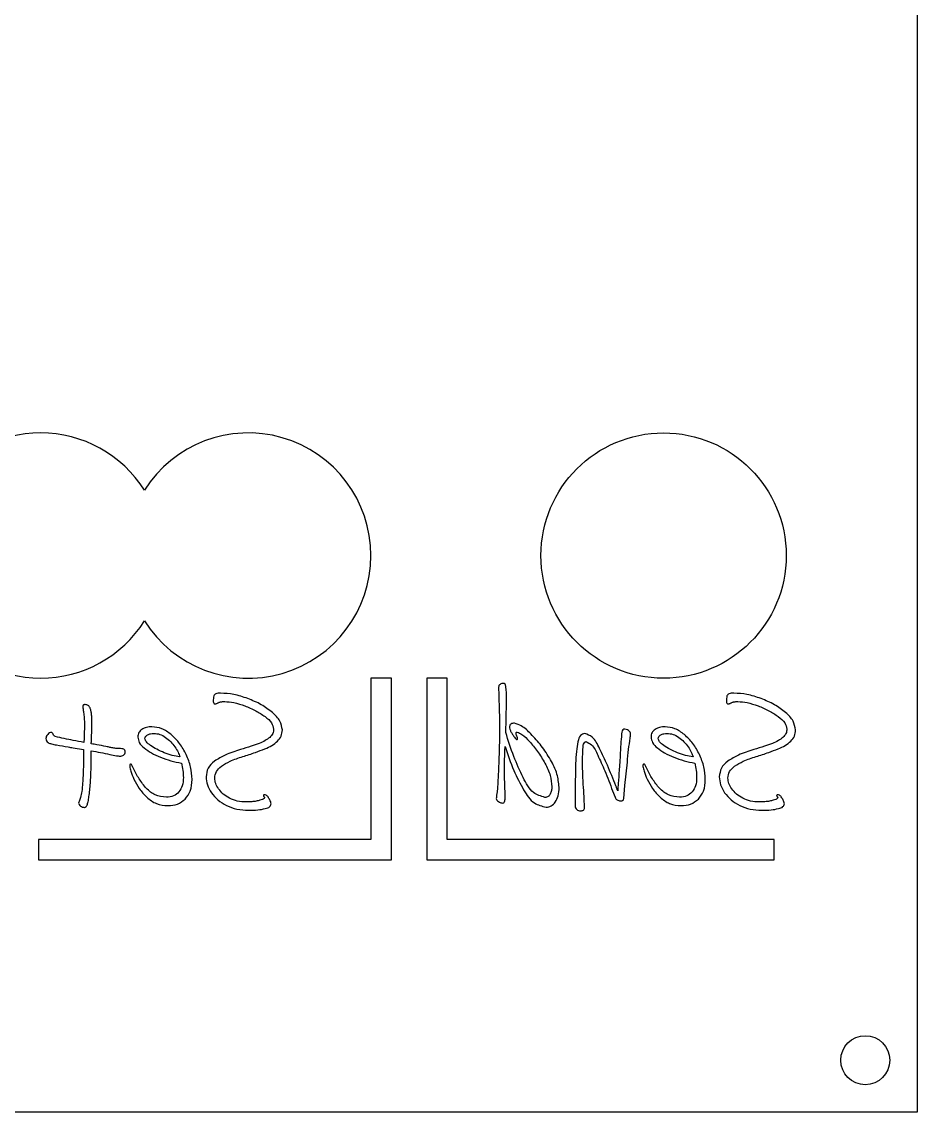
# Model space of a CAD drawing. Header units: millimetres. Extents: x -198 to -17, y 37 to 168.
# Drawn here: x -60.8 to -17, y 36.7 to 90 of the extents above; entities that cross this region are included whole.
import ezdxf

# ---------------------------------------------------------------- set-up
doc = ezdxf.new("R2010")
doc.units = ezdxf.units.MM
doc.layers.get('0').update_dxf_attribs({"linetype": 'CONTINUOUS'})

msp = doc.modelspace()

# ---------------------------------------------------------------- linework, layer by layer
for p, q in [((-37.486, 57.449), (-37.47, 57.064)), ((-37.132, 55.232), (-37.116, 55.893)), ((-57.765, 54.957), (-57.773, 54.745)), ((-58.3, 54.486), (-57.789, 54.399)), ((-37.187, 52.937), (-37.195, 53.377)), ((-31.55, 53.809), (-31.582, 53.393)), ((-31.299, 52.646), (-31.181, 53.778)), ((-31.904, 52.379), (-31.786, 52.064)), ((-31.362, 52.001), (-31.299, 52.646))]:
    msp.add_line(p, q)
for points in [[(-17, 143.34), (-17, 36.66), (-98.28, 36.66), (-98.28, 143.34)], [(-60, 49), (-42.73, 49), (-42.73, 57.893), (-43.73, 57.893), (-43.73, 50), (-60, 50)], [(-40, 57.893), (-41, 57.893), (-41, 49), (-24, 49), (-24, 50), (-40, 50)]]:
    msp.add_lwpolyline(points, close=True)
msp.add_lwpolyline([(-64.97, 67.083, 0.55261), (-75.13, 67.083, 3.470371), (-75.13, 60.697, 0.55261), (-64.97, 60.697, 0.552613), (-54.81, 60.697, 3.470515), (-54.81, 67.083, 0.552621)], format="xyb", close=True)
for centre, radius in [((-29.41, 63.89), 6), ((-19.54, 39.2), 1.2)]:
    msp.add_circle(centre, radius)
for points, knots in [([(-37.25, 57.638), (-37.277, 57.636), (-37.333, 57.63), (-37.382, 57.602), (-37.407, 57.587)], [0, 0, 0, 0, 0.00796485, 0.01671091, 0.01671091, 0.01671091, 0.01671091]), ([(-37.168, 57.607), (-37.177, 57.616), (-37.2, 57.637), (-37.232, 57.638), (-37.25, 57.638)], [0, 0, 0, 0, 0.003852673, 0.009119927, 0.009119927, 0.009119927, 0.009119927]), ([(-51.083, 57.158), (-51.171, 57.163), (-51.307, 57.17), (-51.391, 57.069), (-51.421, 57.033)], [0, 0, 0, 0, 0.02437818, 0.03785951, 0.03785951, 0.03785951, 0.03785951]), ([(-49.754, 56.895), (-49.982, 56.972), (-50.414, 57.117), (-50.868, 57.145), (-51.083, 57.158)], [0, 0, 0, 0, 0.071758, 0.1359722, 0.1359722, 0.1359722, 0.1359722]), ([(-37.407, 57.587), (-37.43, 57.569), (-37.475, 57.533), (-37.482, 57.477), (-37.486, 57.449)], [0, 0, 0, 0, 0.0084083, 0.01641659, 0.01641659, 0.01641659, 0.01641659]), ([(-37.132, 57.497), (-37.137, 57.519), (-37.144, 57.557), (-37.161, 57.592), (-37.168, 57.607)], [0, 0, 0, 0, 0.00688807, 0.01159788, 0.01159788, 0.01159788, 0.01159788]), ([(-37.093, 56.82), (-37.093, 56.956), (-37.093, 57.182), (-37.121, 57.406), (-37.132, 57.497)], [0, 0, 0, 0, 0.04049933, 0.0677817, 0.0677817, 0.0677817, 0.0677817]), ([(-25.969, 57.158), (-26.056, 57.163), (-26.193, 57.17), (-26.277, 57.069), (-26.307, 57.033)], [0, 0, 0, 0, 0.02437818, 0.03785951, 0.03785951, 0.03785951, 0.03785951]), ([(-24.64, 56.895), (-24.868, 56.972), (-25.3, 57.117), (-25.754, 57.145), (-25.969, 57.158)], [0, 0, 0, 0, 0.071758, 0.1359722, 0.1359722, 0.1359722, 0.1359722]), ([(-57.805, 56.577), (-57.812, 56.566), (-57.828, 56.54), (-57.828, 56.509), (-57.828, 56.49)], [0, 0, 0, 0, 0.003780566, 0.009119807, 0.009119807, 0.009119807, 0.009119807]), ([(-57.71, 56.6), (-57.731, 56.6), (-57.764, 56.601), (-57.793, 56.584), (-57.805, 56.577)], [0, 0, 0, 0, 0.00592562, 0.009880905, 0.009880905, 0.009880905, 0.009880905]), ([(-57.474, 56.443), (-57.5, 56.489), (-57.552, 56.581), (-57.657, 56.594), (-57.71, 56.6)], [0, 0, 0, 0, 0.01485933, 0.02992517, 0.02992517, 0.02992517, 0.02992517]), ([(-51.421, 57.033), (-51.428, 56.988), (-51.442, 56.894), (-51.444, 56.8), (-51.445, 56.75)], [0, 0, 0, 0, 0.01348135, 0.02843008, 0.02843008, 0.02843008, 0.02843008]), ([(-51.445, 56.75), (-51.443, 56.715), (-51.441, 56.654), (-51.383, 56.639), (-51.358, 56.632)], [0, 0, 0, 0, 0.00910476, 0.01622921, 0.01622921, 0.01622921, 0.01622921]), ([(-51.358, 56.632), (-51.344, 56.633), (-51.312, 56.637), (-51.283, 56.651), (-51.268, 56.659)], [0, 0, 0, 0, 0.004281238, 0.009520107, 0.009520107, 0.009520107, 0.009520107]), ([(-51.268, 56.659), (-51.252, 56.668), (-51.222, 56.683), (-51.191, 56.696), (-51.177, 56.703)], [0, 0, 0, 0, 0.00540577, 0.01002551, 0.01002551, 0.01002551, 0.01002551]), ([(-51.177, 56.703), (-51.16, 56.708), (-51.124, 56.719), (-51.087, 56.729), (-51.067, 56.734)], [0, 0, 0, 0, 0.00534648, 0.01144876, 0.01144876, 0.01144876, 0.01144876]), ([(-51.067, 56.734), (-51.042, 56.739), (-50.982, 56.749), (-50.921, 56.75), (-50.886, 56.75)], [0, 0, 0, 0, 0.00775528, 0.01817935, 0.01817935, 0.01817935, 0.01817935]), ([(-50.886, 56.75), (-50.735, 56.738), (-50.399, 56.711), (-50.079, 56.599), (-49.904, 56.537)], [0, 0, 0, 0, 0.0453196, 0.1009105, 0.1009105, 0.1009105, 0.1009105]), ([(-48.552, 56.211), (-48.728, 56.347), (-49.098, 56.629), (-49.529, 56.804), (-49.754, 56.895)], [0, 0, 0, 0, 0.066466, 0.1389309, 0.1389309, 0.1389309, 0.1389309]), ([(-37.47, 57.064), (-37.469, 56.987), (-37.466, 56.781), (-37.459, 56.575), (-37.454, 56.447)], [0, 0, 0, 0, 0.02329338, 0.06173522, 0.06173522, 0.06173522, 0.06173522]), ([(-37.116, 55.893), (-37.11, 56.116), (-37.102, 56.425), (-37.095, 56.734), (-37.093, 56.82)], [0, 0, 0, 0, 0.06684729, 0.0927974, 0.0927974, 0.0927974, 0.0927974]), ([(-26.307, 57.033), (-26.314, 56.988), (-26.328, 56.894), (-26.329, 56.8), (-26.33, 56.75)], [0, 0, 0, 0, 0.01348135, 0.02843008, 0.02843008, 0.02843008, 0.02843008]), ([(-26.33, 56.75), (-26.329, 56.715), (-26.326, 56.654), (-26.269, 56.639), (-26.244, 56.632)], [0, 0, 0, 0, 0.00910476, 0.01622921, 0.01622921, 0.01622921, 0.01622921]), ([(-26.244, 56.632), (-26.229, 56.633), (-26.198, 56.637), (-26.169, 56.651), (-26.153, 56.659)], [0, 0, 0, 0, 0.004281238, 0.009520107, 0.009520107, 0.009520107, 0.009520107]), ([(-26.153, 56.659), (-26.137, 56.668), (-26.108, 56.683), (-26.077, 56.696), (-26.063, 56.703)], [0, 0, 0, 0, 0.00540577, 0.01002551, 0.01002551, 0.01002551, 0.01002551]), ([(-26.063, 56.703), (-26.046, 56.708), (-26.01, 56.719), (-25.973, 56.729), (-25.953, 56.734)], [0, 0, 0, 0, 0.00534648, 0.01144876, 0.01144876, 0.01144876, 0.01144876]), ([(-25.953, 56.734), (-25.927, 56.739), (-25.868, 56.749), (-25.807, 56.75), (-25.772, 56.75)], [0, 0, 0, 0, 0.00775528, 0.01817935, 0.01817935, 0.01817935, 0.01817935]), ([(-25.772, 56.75), (-25.621, 56.738), (-25.284, 56.711), (-24.965, 56.599), (-24.789, 56.537)], [0, 0, 0, 0, 0.0453196, 0.1009105, 0.1009105, 0.1009105, 0.1009105]), ([(-23.437, 56.211), (-23.614, 56.347), (-23.983, 56.629), (-24.415, 56.804), (-24.64, 56.895)], [0, 0, 0, 0, 0.066466, 0.1389309, 0.1389309, 0.1389309, 0.1389309]), ([(-57.828, 56.49), (-57.825, 56.459), (-57.816, 56.367), (-57.8, 56.276), (-57.789, 56.215)], [0, 0, 0, 0, 0.00928956, 0.02780409, 0.02780409, 0.02780409, 0.02780409]), ([(-57.789, 56.215), (-57.778, 56.127), (-57.752, 55.926), (-57.75, 55.723), (-57.75, 55.61)], [0, 0, 0, 0, 0.0266963, 0.06071205, 0.06071205, 0.06071205, 0.06071205]), ([(-57.4, 56.14), (-57.407, 56.194), (-57.422, 56.298), (-57.458, 56.396), (-57.474, 56.443)], [0, 0, 0, 0, 0.01626964, 0.0312487, 0.0312487, 0.0312487, 0.0312487]), ([(-57.38, 55.665), (-57.38, 55.756), (-57.381, 55.914), (-57.394, 56.073), (-57.4, 56.14)], [0, 0, 0, 0, 0.02722534, 0.04762067, 0.04762067, 0.04762067, 0.04762067]), ([(-49.904, 56.537), (-49.722, 56.465), (-49.371, 56.324), (-49.059, 56.113), (-48.909, 56.011)], [0, 0, 0, 0, 0.0585999, 0.1128293, 0.1128293, 0.1128293, 0.1128293]), ([(-48.909, 56.011), (-48.788, 55.918), (-48.58, 55.76), (-48.515, 55.51), (-48.489, 55.405)], [0, 0, 0, 0, 0.04412736, 0.07561274, 0.07561274, 0.07561274, 0.07561274]), ([(-48.064, 55.358), (-48.092, 55.508), (-48.155, 55.846), (-48.41, 56.081), (-48.552, 56.211)], [0, 0, 0, 0, 0.0446395, 0.1005886, 0.1005886, 0.1005886, 0.1005886]), ([(-37.454, 56.447), (-37.45, 56.293), (-37.441, 55.986), (-37.439, 55.678), (-37.439, 55.523)], [0, 0, 0, 0, 0.0461039, 0.09239096, 0.09239096, 0.09239096, 0.09239096]), ([(-24.789, 56.537), (-24.607, 56.465), (-24.257, 56.324), (-23.945, 56.113), (-23.795, 56.011)], [0, 0, 0, 0, 0.0585999, 0.1128293, 0.1128293, 0.1128293, 0.1128293]), ([(-23.795, 56.011), (-23.673, 55.918), (-23.465, 55.76), (-23.401, 55.51), (-23.374, 55.405)], [0, 0, 0, 0, 0.04412736, 0.07561274, 0.07561274, 0.07561274, 0.07561274]), ([(-22.95, 55.358), (-22.978, 55.508), (-23.041, 55.846), (-23.296, 56.081), (-23.437, 56.211)], [0, 0, 0, 0, 0.0446395, 0.1005886, 0.1005886, 0.1005886, 0.1005886]), ([(-57.75, 55.61), (-57.75, 55.507), (-57.752, 55.289), (-57.761, 55.072), (-57.765, 54.957)], [0, 0, 0, 0, 0.03085941, 0.0652743, 0.0652743, 0.0652743, 0.0652743]), ([(-57.396, 55.114), (-57.391, 55.221), (-57.383, 55.404), (-57.381, 55.587), (-57.38, 55.665)], [0, 0, 0, 0, 0.03186144, 0.05505658, 0.05505658, 0.05505658, 0.05505658]), ([(-54.448, 55.515), (-54.539, 55.511), (-54.712, 55.503), (-54.866, 55.424), (-54.939, 55.386)], [0, 0, 0, 0, 0.02702316, 0.05135974, 0.05135974, 0.05135974, 0.05135974]), ([(-53.504, 55.134), (-53.653, 55.245), (-53.934, 55.456), (-54.283, 55.496), (-54.448, 55.515)], [0, 0, 0, 0, 0.0544905, 0.1033846, 0.1033846, 0.1033846, 0.1033846]), ([(-37.439, 55.523), (-37.44, 55.222), (-37.444, 54.612), (-37.467, 54.003), (-37.478, 53.695)], [0, 0, 0, 0, 0.0905124, 0.1828354, 0.1828354, 0.1828354, 0.1828354]), ([(-36.7, 55.688), (-36.772, 55.687), (-36.897, 55.685), (-36.935, 55.571), (-36.951, 55.523)], [0, 0, 0, 0, 0.01931412, 0.03320191, 0.03320191, 0.03320191, 0.03320191]), ([(-36.951, 55.523), (-36.947, 55.483), (-36.938, 55.394), (-36.898, 55.312), (-36.877, 55.268)], [0, 0, 0, 0, 0.01203642, 0.02679985, 0.02679985, 0.02679985, 0.02679985]), ([(-35.902, 55.162), (-36.047, 55.311), (-36.277, 55.547), (-36.586, 55.65), (-36.7, 55.688)], [0, 0, 0, 0, 0.06130161, 0.09675818, 0.09675818, 0.09675818, 0.09675818]), ([(-29.333, 55.515), (-29.425, 55.511), (-29.598, 55.503), (-29.752, 55.424), (-29.825, 55.386)], [0, 0, 0, 0, 0.02702316, 0.05135974, 0.05135974, 0.05135974, 0.05135974]), ([(-28.39, 55.134), (-28.538, 55.245), (-28.82, 55.456), (-29.169, 55.496), (-29.333, 55.515)], [0, 0, 0, 0, 0.0544905, 0.1033846, 0.1033846, 0.1033846, 0.1033846]), ([(-59.546, 55.142), (-59.572, 55.111), (-59.621, 55.052), (-59.632, 54.976), (-59.636, 54.942)], [0, 0, 0, 0, 0.01202043, 0.02239154, 0.02239154, 0.02239154, 0.02239154]), ([(-59.636, 54.942), (-59.632, 54.9), (-59.622, 54.816), (-59.556, 54.763), (-59.522, 54.737)], [0, 0, 0, 0, 0.01213192, 0.02429249, 0.02429249, 0.02429249, 0.02429249]), ([(-59.369, 55.24), (-59.4, 55.235), (-59.469, 55.221), (-59.518, 55.171), (-59.546, 55.142)], [0, 0, 0, 0, 0.00908454, 0.02067293, 0.02067293, 0.02067293, 0.02067293]), ([(-59.279, 55.146), (-59.29, 55.173), (-59.309, 55.217), (-59.353, 55.234), (-59.369, 55.24)], [0, 0, 0, 0, 0.00834373, 0.01352982, 0.01352982, 0.01352982, 0.01352982]), ([(-59.173, 55.036), (-59.193, 55.046), (-59.242, 55.07), (-59.265, 55.118), (-59.279, 55.146)], [0, 0, 0, 0, 0.00679207, 0.01567833, 0.01567833, 0.01567833, 0.01567833]), ([(-57.773, 54.745), (-57.949, 54.778), (-58.418, 54.864), (-58.882, 54.97), (-59.173, 55.036)], [0, 0, 0, 0, 0.0536182, 0.1429405, 0.1429405, 0.1429405, 0.1429405]), ([(-57.412, 54.682), (-57.411, 54.746), (-57.409, 54.89), (-57.4, 55.034), (-57.396, 55.114)], [0, 0, 0, 0, 0.01906848, 0.04327179, 0.04327179, 0.04327179, 0.04327179]), ([(-54.939, 55.386), (-54.998, 55.337), (-55.115, 55.24), (-55.131, 55.089), (-55.14, 55.012)], [0, 0, 0, 0, 0.02182617, 0.04392327, 0.04392327, 0.04392327, 0.04392327]), ([(-55.14, 55.012), (-55.122, 54.917), (-55.082, 54.704), (-54.919, 54.559), (-54.829, 54.478)], [0, 0, 0, 0, 0.02821183, 0.06336916, 0.06336916, 0.06336916, 0.06336916]), ([(-54.786, 54.926), (-54.779, 54.966), (-54.766, 55.05), (-54.694, 55.098), (-54.656, 55.122)], [0, 0, 0, 0, 0.01166274, 0.02454969, 0.02454969, 0.02454969, 0.02454969]), ([(-54.656, 55.122), (-54.61, 55.143), (-54.514, 55.186), (-54.408, 55.191), (-54.353, 55.193)], [0, 0, 0, 0, 0.01502119, 0.03133206, 0.03133206, 0.03133206, 0.03133206]), ([(-54.353, 55.193), (-54.253, 55.184), (-54.046, 55.165), (-53.87, 55.054), (-53.78, 54.997)], [0, 0, 0, 0, 0.02969394, 0.06143024, 0.06143024, 0.06143024, 0.06143024]), ([(-53.78, 54.997), (-53.692, 54.928), (-53.517, 54.792), (-53.385, 54.613), (-53.32, 54.525)], [0, 0, 0, 0, 0.03324524, 0.06615057, 0.06615057, 0.06615057, 0.06615057]), ([(-52.765, 54.151), (-52.865, 54.341), (-53.057, 54.709), (-53.358, 54.995), (-53.504, 55.134)], [0, 0, 0, 0, 0.063638, 0.1236985, 0.1236985, 0.1236985, 0.1236985]), ([(-48.681, 54.997), (-48.754, 54.94), (-48.912, 54.817), (-49.097, 54.742), (-49.196, 54.702)], [0, 0, 0, 0, 0.02762257, 0.05958599, 0.05958599, 0.05958599, 0.05958599]), ([(-48.489, 55.405), (-48.497, 55.329), (-48.516, 55.171), (-48.625, 55.056), (-48.681, 54.997)], [0, 0, 0, 0, 0.0225331, 0.04629605, 0.04629605, 0.04629605, 0.04629605]), ([(-48.3, 54.812), (-48.231, 54.89), (-48.094, 55.047), (-48.074, 55.255), (-48.064, 55.358)], [0, 0, 0, 0, 0.03051276, 0.06086688, 0.06086688, 0.06086688, 0.06086688]), ([(-36.279, 53.027), (-36.44, 53.37), (-36.775, 54.085), (-37.01, 54.839), (-37.132, 55.232)], [0, 0, 0, 0, 0.1133784, 0.2366881, 0.2366881, 0.2366881, 0.2366881]), ([(-36.877, 55.268), (-36.851, 55.221), (-36.802, 55.129), (-36.741, 55.045), (-36.712, 55.004)], [0, 0, 0, 0, 0.01593106, 0.03111465, 0.03111465, 0.03111465, 0.03111465]), ([(-36.712, 55.004), (-36.689, 54.973), (-36.658, 54.93), (-36.617, 54.896), (-36.605, 54.886)], [0, 0, 0, 0, 0.01138796, 0.01591796, 0.01591796, 0.01591796, 0.01591796]), ([(-36.629, 55.185), (-36.629, 55.196), (-36.629, 55.215), (-36.623, 55.233), (-36.621, 55.24)], [0, 0, 0, 0, 0.003346946, 0.005587882, 0.005587882, 0.005587882, 0.005587882]), ([(-36.59, 55.059), (-36.601, 55.085), (-36.618, 55.126), (-36.626, 55.169), (-36.629, 55.185)], [0, 0, 0, 0, 0.00839623, 0.01321449, 0.01321449, 0.01321449, 0.01321449]), ([(-36.621, 55.24), (-36.616, 55.245), (-36.603, 55.257), (-36.585, 55.256), (-36.574, 55.256)], [0, 0, 0, 0, 0.001965445, 0.005134537, 0.005134537, 0.005134537, 0.005134537]), ([(-36.55, 54.926), (-36.553, 54.944), (-36.56, 54.99), (-36.578, 55.033), (-36.59, 55.059)], [0, 0, 0, 0, 0.00539684, 0.01397736, 0.01397736, 0.01397736, 0.01397736]), ([(-36.574, 55.256), (-36.495, 55.222), (-36.262, 55.122), (-36.092, 54.93), (-35.98, 54.804)], [0, 0, 0, 0, 0.02571047, 0.07535262, 0.07535262, 0.07535262, 0.07535262]), ([(-34.943, 53.904), (-35.085, 54.136), (-35.362, 54.588), (-35.725, 54.974), (-35.902, 55.162)], [0, 0, 0, 0, 0.0815483, 0.1585555, 0.1585555, 0.1585555, 0.1585555]), ([(-33.264, 55.193), (-33.341, 55.166), (-33.528, 55.1), (-33.572, 54.899), (-33.598, 54.78)], [0, 0, 0, 0, 0.02298482, 0.05651017, 0.05651017, 0.05651017, 0.05651017]), ([(-32.545, 54.458), (-32.644, 54.667), (-32.803, 55.002), (-33.138, 55.141), (-33.264, 55.193)], [0, 0, 0, 0, 0.0662032, 0.1059815, 0.1059815, 0.1059815, 0.1059815]), ([(-31.476, 55.028), (-31.488, 54.864), (-31.52, 54.458), (-31.539, 54.051), (-31.55, 53.809)], [0, 0, 0, 0, 0.0494656, 0.1220903, 0.1220903, 0.1220903, 0.1220903]), ([(-31.362, 55.405), (-31.387, 55.375), (-31.473, 55.269), (-31.475, 55.128), (-31.476, 55.028)], [0, 0, 0, 0, 0.01161793, 0.04029423, 0.04029423, 0.04029423, 0.04029423]), ([(-31.126, 55.331), (-31.162, 55.352), (-31.234, 55.397), (-31.319, 55.402), (-31.362, 55.405)], [0, 0, 0, 0, 0.01234968, 0.02506611, 0.02506611, 0.02506611, 0.02506611]), ([(-31.181, 53.778), (-31.163, 53.989), (-31.129, 54.383), (-31.073, 54.775), (-31.047, 54.957)], [0, 0, 0, 0, 0.0635788, 0.1186989, 0.1186989, 0.1186989, 0.1186989]), ([(-31.024, 55.138), (-31.028, 55.176), (-31.038, 55.253), (-31.096, 55.304), (-31.126, 55.331)], [0, 0, 0, 0, 0.011012, 0.0224945, 0.0224945, 0.0224945, 0.0224945]), ([(-31.047, 54.957), (-31.04, 54.992), (-31.029, 55.052), (-31.025, 55.112), (-31.024, 55.138)], [0, 0, 0, 0, 0.01056578, 0.01825352, 0.01825352, 0.01825352, 0.01825352]), ([(-29.825, 55.386), (-29.883, 55.337), (-30.001, 55.24), (-30.017, 55.089), (-30.025, 55.012)], [0, 0, 0, 0, 0.02182617, 0.04392327, 0.04392327, 0.04392327, 0.04392327]), ([(-30.025, 55.012), (-30.007, 54.917), (-29.968, 54.704), (-29.805, 54.559), (-29.715, 54.478)], [0, 0, 0, 0, 0.02821183, 0.06336916, 0.06336916, 0.06336916, 0.06336916]), ([(-29.671, 54.926), (-29.665, 54.966), (-29.652, 55.05), (-29.58, 55.098), (-29.542, 55.122)], [0, 0, 0, 0, 0.01166274, 0.02454969, 0.02454969, 0.02454969, 0.02454969]), ([(-29.542, 55.122), (-29.496, 55.143), (-29.399, 55.186), (-29.294, 55.191), (-29.239, 55.193)], [0, 0, 0, 0, 0.01502119, 0.03133206, 0.03133206, 0.03133206, 0.03133206]), ([(-29.239, 55.193), (-29.139, 55.184), (-28.932, 55.165), (-28.756, 55.054), (-28.665, 54.997)], [0, 0, 0, 0, 0.02969394, 0.06143024, 0.06143024, 0.06143024, 0.06143024]), ([(-28.665, 54.997), (-28.577, 54.928), (-28.403, 54.792), (-28.271, 54.613), (-28.205, 54.525)], [0, 0, 0, 0, 0.03324524, 0.06615057, 0.06615057, 0.06615057, 0.06615057]), ([(-27.651, 54.151), (-27.75, 54.341), (-27.943, 54.709), (-28.244, 54.995), (-28.39, 55.134)], [0, 0, 0, 0, 0.063638, 0.1236985, 0.1236985, 0.1236985, 0.1236985]), ([(-23.567, 54.997), (-23.64, 54.94), (-23.797, 54.817), (-23.983, 54.742), (-24.082, 54.702)], [0, 0, 0, 0, 0.02762257, 0.05958599, 0.05958599, 0.05958599, 0.05958599]), ([(-23.374, 55.405), (-23.383, 55.329), (-23.401, 55.171), (-23.511, 55.056), (-23.567, 54.997)], [0, 0, 0, 0, 0.0225331, 0.04629605, 0.04629605, 0.04629605, 0.04629605]), ([(-23.186, 54.812), (-23.117, 54.89), (-22.98, 55.047), (-22.96, 55.255), (-22.95, 55.358)], [0, 0, 0, 0, 0.03051276, 0.06086688, 0.06086688, 0.06086688, 0.06086688]), ([(-59.522, 54.737), (-59.47, 54.714), (-59.338, 54.657), (-59.195, 54.638), (-59.11, 54.627)], [0, 0, 0, 0, 0.01720862, 0.04290078, 0.04290078, 0.04290078, 0.04290078]), ([(-59.11, 54.627), (-58.922, 54.594), (-58.652, 54.548), (-58.382, 54.5), (-58.3, 54.486)], [0, 0, 0, 0, 0.05725683, 0.08220204, 0.08220204, 0.08220204, 0.08220204]), ([(-56.696, 54.548), (-56.844, 54.577), (-57.082, 54.623), (-57.321, 54.666), (-57.412, 54.682)], [0, 0, 0, 0, 0.04502209, 0.07277956, 0.07277956, 0.07277956, 0.07277956]), ([(-56.405, 54.489), (-56.468, 54.501), (-56.565, 54.519), (-56.661, 54.541), (-56.696, 54.548)], [0, 0, 0, 0, 0.01902213, 0.02968115, 0.02968115, 0.02968115, 0.02968115]), ([(-56.059, 54.446), (-56.108, 54.449), (-56.224, 54.456), (-56.339, 54.477), (-56.405, 54.489)], [0, 0, 0, 0, 0.01458413, 0.03489191, 0.03489191, 0.03489191, 0.03489191]), ([(-55.824, 54.415), (-55.855, 54.424), (-55.932, 54.446), (-56.012, 54.446), (-56.059, 54.446)], [0, 0, 0, 0, 0.00972427, 0.02389707, 0.02389707, 0.02389707, 0.02389707]), ([(-55.753, 54.281), (-55.755, 54.312), (-55.758, 54.368), (-55.803, 54.4), (-55.824, 54.415)], [0, 0, 0, 0, 0.00863439, 0.01586646, 0.01586646, 0.01586646, 0.01586646]), ([(-54.829, 54.478), (-54.713, 54.392), (-54.463, 54.207), (-54.176, 54.086), (-54.023, 54.022)], [0, 0, 0, 0, 0.04320247, 0.09287574, 0.09287574, 0.09287574, 0.09287574]), ([(-54.515, 54.603), (-54.592, 54.656), (-54.714, 54.74), (-54.766, 54.876), (-54.786, 54.926)], [0, 0, 0, 0, 0.0270865, 0.04295557, 0.04295557, 0.04295557, 0.04295557]), ([(-53.842, 54.242), (-53.967, 54.296), (-54.202, 54.397), (-54.415, 54.538), (-54.515, 54.603)], [0, 0, 0, 0, 0.04070827, 0.07645834, 0.07645834, 0.07645834, 0.07645834]), ([(-53.32, 54.525), (-53.265, 54.44), (-53.165, 54.287), (-53.106, 54.115), (-53.08, 54.037)], [0, 0, 0, 0, 0.03008443, 0.05450316, 0.05450316, 0.05450316, 0.05450316]), ([(-49.196, 54.702), (-49.326, 54.655), (-49.627, 54.547), (-49.933, 54.453), (-50.108, 54.399)], [0, 0, 0, 0, 0.04124281, 0.09609716, 0.09609716, 0.09609716, 0.09609716]), ([(-49.998, 54.053), (-49.791, 54.121), (-49.428, 54.24), (-49.07, 54.376), (-48.917, 54.434)], [0, 0, 0, 0, 0.0654462, 0.114639, 0.114639, 0.114639, 0.114639]), ([(-48.917, 54.434), (-48.799, 54.486), (-48.575, 54.583), (-48.388, 54.739), (-48.3, 54.812)], [0, 0, 0, 0, 0.03849856, 0.07265783, 0.07265783, 0.07265783, 0.07265783]), ([(-37.187, 53.955), (-37.185, 54.065), (-37.18, 54.265), (-37.169, 54.466), (-37.164, 54.556)], [0, 0, 0, 0, 0.03293526, 0.06019091, 0.06019091, 0.06019091, 0.06019091]), ([(-37.164, 54.556), (-37.033, 54.158), (-36.792, 53.42), (-36.425, 52.737), (-36.256, 52.422)], [0, 0, 0, 0, 0.1253411, 0.2323544, 0.2323544, 0.2323544, 0.2323544]), ([(-36.605, 54.886), (-36.6, 54.887), (-36.587, 54.889), (-36.576, 54.895), (-36.57, 54.898)], [0, 0, 0, 0, 0.001696416, 0.003762459, 0.003762459, 0.003762459, 0.003762459]), ([(-36.57, 54.898), (-36.564, 54.902), (-36.554, 54.909), (-36.551, 54.921), (-36.55, 54.926)], [0, 0, 0, 0, 0.001950561, 0.003504387, 0.003504387, 0.003504387, 0.003504387]), ([(-35.98, 54.804), (-35.84, 54.643), (-35.549, 54.311), (-35.328, 53.928), (-35.214, 53.731)], [0, 0, 0, 0, 0.0639573, 0.1321551, 0.1321551, 0.1321551, 0.1321551]), ([(-33.598, 54.78), (-33.626, 54.624), (-33.688, 54.274), (-33.704, 53.919), (-33.712, 53.723)], [0, 0, 0, 0, 0.047645, 0.1064506, 0.1064506, 0.1064506, 0.1064506]), ([(-33.374, 53.739), (-33.374, 53.879), (-33.373, 54.132), (-33.355, 54.385), (-33.347, 54.497)], [0, 0, 0, 0, 0.04216359, 0.07593348, 0.07593348, 0.07593348, 0.07593348]), ([(-33.347, 54.497), (-33.345, 54.579), (-33.343, 54.701), (-33.248, 54.77), (-33.217, 54.792)], [0, 0, 0, 0, 0.02258811, 0.03372783, 0.03372783, 0.03372783, 0.03372783]), ([(-33.217, 54.792), (-33.117, 54.743), (-32.838, 54.607), (-32.712, 54.315), (-32.631, 54.128)], [0, 0, 0, 0, 0.03256086, 0.09101071, 0.09101071, 0.09101071, 0.09101071]), ([(-31.747, 52.622), (-31.88, 52.961), (-32.123, 53.582), (-32.413, 54.184), (-32.545, 54.458)], [0, 0, 0, 0, 0.1090001, 0.2002239, 0.2002239, 0.2002239, 0.2002239]), ([(-29.715, 54.478), (-29.598, 54.392), (-29.348, 54.207), (-29.062, 54.086), (-28.909, 54.022)], [0, 0, 0, 0, 0.04320247, 0.09287574, 0.09287574, 0.09287574, 0.09287574]), ([(-29.4, 54.603), (-29.477, 54.656), (-29.599, 54.74), (-29.652, 54.876), (-29.671, 54.926)], [0, 0, 0, 0, 0.0270865, 0.04295557, 0.04295557, 0.04295557, 0.04295557]), ([(-28.728, 54.242), (-28.853, 54.296), (-29.087, 54.397), (-29.301, 54.538), (-29.4, 54.603)], [0, 0, 0, 0, 0.04070827, 0.07645834, 0.07645834, 0.07645834, 0.07645834]), ([(-28.205, 54.525), (-28.15, 54.44), (-28.051, 54.287), (-27.992, 54.115), (-27.965, 54.037)], [0, 0, 0, 0, 0.03008443, 0.05450316, 0.05450316, 0.05450316, 0.05450316]), ([(-24.082, 54.702), (-24.211, 54.655), (-24.513, 54.547), (-24.819, 54.453), (-24.994, 54.399)], [0, 0, 0, 0, 0.04124281, 0.09609716, 0.09609716, 0.09609716, 0.09609716]), ([(-24.884, 54.053), (-24.676, 54.121), (-24.313, 54.24), (-23.956, 54.376), (-23.803, 54.434)], [0, 0, 0, 0, 0.0654462, 0.114639, 0.114639, 0.114639, 0.114639]), ([(-23.803, 54.434), (-23.684, 54.486), (-23.461, 54.583), (-23.274, 54.739), (-23.186, 54.812)], [0, 0, 0, 0, 0.03849856, 0.07265783, 0.07265783, 0.07265783, 0.07265783]), ([(-57.789, 54.399), (-57.789, 54.26), (-57.791, 53.974), (-57.797, 53.688), (-57.801, 53.542)], [0, 0, 0, 0, 0.04186424, 0.08570177, 0.08570177, 0.08570177, 0.08570177]), ([(-57.423, 53.507), (-57.42, 53.647), (-57.413, 53.924), (-57.412, 54.2), (-57.412, 54.336)], [0, 0, 0, 0, 0.04216734, 0.08295062, 0.08295062, 0.08295062, 0.08295062]), ([(-57.412, 54.336), (-57.263, 54.311), (-56.96, 54.26), (-56.66, 54.196), (-56.508, 54.163)], [0, 0, 0, 0, 0.04530215, 0.0920578, 0.0920578, 0.0920578, 0.0920578]), ([(-56.508, 54.163), (-56.397, 54.139), (-56.233, 54.104), (-56.067, 54.083), (-56.012, 54.077)], [0, 0, 0, 0, 0.03384272, 0.05029825, 0.05029825, 0.05029825, 0.05029825]), ([(-56.012, 54.077), (-55.981, 54.079), (-55.918, 54.084), (-55.863, 54.116), (-55.835, 54.132)], [0, 0, 0, 0, 0.00924215, 0.01873579, 0.01873579, 0.01873579, 0.01873579]), ([(-55.835, 54.132), (-55.811, 54.152), (-55.764, 54.19), (-55.756, 54.251), (-55.753, 54.281)], [0, 0, 0, 0, 0.00896636, 0.01766592, 0.01766592, 0.01766592, 0.01766592]), ([(-54.023, 54.022), (-53.857, 53.961), (-53.524, 53.839), (-53.175, 53.772), (-53.001, 53.739)], [0, 0, 0, 0, 0.0530777, 0.1062019, 0.1062019, 0.1062019, 0.1062019]), ([(-53.08, 54.037), (-53.205, 54.057), (-53.466, 54.098), (-53.713, 54.192), (-53.842, 54.242)], [0, 0, 0, 0, 0.03781406, 0.07914608, 0.07914608, 0.07914608, 0.07914608]), ([(-52.482, 52.937), (-52.495, 53.143), (-52.521, 53.563), (-52.683, 53.953), (-52.765, 54.151)], [0, 0, 0, 0, 0.0614348, 0.1254903, 0.1254903, 0.1254903, 0.1254903]), ([(-50.108, 54.399), (-50.364, 54.322), (-50.814, 54.187), (-51.214, 53.94), (-51.386, 53.833)], [0, 0, 0, 0, 0.0797874, 0.140257, 0.140257, 0.140257, 0.140257]), ([(-51.048, 53.589), (-50.908, 53.674), (-50.579, 53.873), (-50.21, 53.987), (-49.998, 54.053)], [0, 0, 0, 0, 0.0487458, 0.1151147, 0.1151147, 0.1151147, 0.1151147]), ([(-37.195, 53.377), (-37.195, 53.462), (-37.194, 53.655), (-37.189, 53.847), (-37.187, 53.955)], [0, 0, 0, 0, 0.02545278, 0.05778914, 0.05778914, 0.05778914, 0.05778914]), ([(-34.522, 52.552), (-34.545, 52.772), (-34.593, 53.25), (-34.82, 53.674), (-34.943, 53.904)], [0, 0, 0, 0, 0.0657053, 0.1428145, 0.1428145, 0.1428145, 0.1428145]), ([(-32.631, 54.128), (-32.515, 53.872), (-32.254, 53.297), (-32.029, 52.707), (-31.904, 52.379)], [0, 0, 0, 0, 0.0841633, 0.1894759, 0.1894759, 0.1894759, 0.1894759]), ([(-28.909, 54.022), (-28.742, 53.961), (-28.409, 53.839), (-28.061, 53.772), (-27.887, 53.739)], [0, 0, 0, 0, 0.0530777, 0.1062019, 0.1062019, 0.1062019, 0.1062019]), ([(-27.965, 54.037), (-28.09, 54.057), (-28.352, 54.098), (-28.599, 54.192), (-28.728, 54.242)], [0, 0, 0, 0, 0.03781406, 0.07914608, 0.07914608, 0.07914608, 0.07914608]), ([(-27.368, 52.937), (-27.381, 53.143), (-27.407, 53.563), (-27.568, 53.953), (-27.651, 54.151)], [0, 0, 0, 0, 0.0614348, 0.1254903, 0.1254903, 0.1254903, 0.1254903]), ([(-24.994, 54.399), (-25.25, 54.322), (-25.7, 54.187), (-26.099, 53.94), (-26.271, 53.833)], [0, 0, 0, 0, 0.0797874, 0.140257, 0.140257, 0.140257, 0.140257]), ([(-25.933, 53.589), (-25.794, 53.674), (-25.464, 53.873), (-25.096, 53.987), (-24.884, 54.053)], [0, 0, 0, 0, 0.0487458, 0.1151147, 0.1151147, 0.1151147, 0.1151147]), ([(-57.801, 53.542), (-57.805, 53.402), (-57.813, 53.14), (-57.829, 52.878), (-57.836, 52.756)], [0, 0, 0, 0, 0.0420856, 0.07870041, 0.07870041, 0.07870041, 0.07870041]), ([(-57.459, 52.756), (-57.451, 52.872), (-57.435, 53.122), (-57.428, 53.373), (-57.423, 53.507)], [0, 0, 0, 0, 0.03494699, 0.07516661, 0.07516661, 0.07516661, 0.07516661]), ([(-55.478, 53.692), (-55.493, 53.683), (-55.537, 53.659), (-55.534, 53.607), (-55.533, 53.574)], [0, 0, 0, 0, 0.00507214, 0.01402288, 0.01402288, 0.01402288, 0.01402288]), ([(-55.533, 53.574), (-55.517, 53.498), (-55.474, 53.283), (-55.383, 53.082), (-55.324, 52.953)], [0, 0, 0, 0, 0.02319453, 0.06567702, 0.06567702, 0.06567702, 0.06567702]), ([(-55.407, 53.601), (-55.416, 53.626), (-55.431, 53.665), (-55.466, 53.685), (-55.478, 53.692)], [0, 0, 0, 0, 0.00774097, 0.01177479, 0.01177479, 0.01177479, 0.01177479]), ([(-55.352, 53.479), (-55.359, 53.495), (-55.378, 53.535), (-55.396, 53.576), (-55.407, 53.601)], [0, 0, 0, 0, 0.00509967, 0.01337132, 0.01337132, 0.01337132, 0.01337132]), ([(-54.723, 52.504), (-54.844, 52.654), (-55.088, 52.956), (-55.263, 53.304), (-55.352, 53.479)], [0, 0, 0, 0, 0.0575472, 0.116306, 0.116306, 0.116306, 0.116306]), ([(-53.001, 53.739), (-52.974, 53.62), (-52.92, 53.387), (-52.911, 53.148), (-52.907, 53.031)], [0, 0, 0, 0, 0.03646348, 0.07152717, 0.07152717, 0.07152717, 0.07152717]), ([(-51.386, 53.833), (-51.506, 53.725), (-51.738, 53.518), (-51.779, 53.211), (-51.798, 53.063)], [0, 0, 0, 0, 0.04671317, 0.09002015, 0.09002015, 0.09002015, 0.09002015]), ([(-51.374, 53.008), (-51.358, 53.118), (-51.323, 53.352), (-51.143, 53.508), (-51.048, 53.589)], [0, 0, 0, 0, 0.03248715, 0.0687255, 0.0687255, 0.0687255, 0.0687255]), ([(-37.478, 53.695), (-37.489, 53.438), (-37.505, 53.031), (-37.531, 52.623), (-37.541, 52.473)], [0, 0, 0, 0, 0.0772233, 0.1224133, 0.1224133, 0.1224133, 0.1224133]), ([(-35.214, 53.731), (-35.115, 53.535), (-34.932, 53.17), (-34.894, 52.764), (-34.876, 52.575)], [0, 0, 0, 0, 0.0650862, 0.1213456, 0.1213456, 0.1213456, 0.1213456]), ([(-33.712, 53.723), (-33.719, 53.429), (-33.735, 52.733), (-33.736, 52.035), (-33.736, 51.632)], [0, 0, 0, 0, 0.0880681, 0.2091387, 0.2091387, 0.2091387, 0.2091387]), ([(-33.327, 52.536), (-33.341, 52.757), (-33.366, 53.157), (-33.372, 53.558), (-33.374, 53.739)], [0, 0, 0, 0, 0.0663287, 0.1203903, 0.1203903, 0.1203903, 0.1203903]), ([(-31.582, 53.393), (-31.599, 53.177), (-31.626, 52.841), (-31.646, 52.506), (-31.653, 52.386)], [0, 0, 0, 0, 0.0650443, 0.10088, 0.10088, 0.10088, 0.10088]), ([(-30.363, 53.692), (-30.379, 53.683), (-30.423, 53.659), (-30.42, 53.607), (-30.418, 53.574)], [0, 0, 0, 0, 0.00507214, 0.01402288, 0.01402288, 0.01402288, 0.01402288]), ([(-30.418, 53.574), (-30.403, 53.498), (-30.359, 53.283), (-30.269, 53.082), (-30.21, 52.953)], [0, 0, 0, 0, 0.02319453, 0.06567702, 0.06567702, 0.06567702, 0.06567702]), ([(-30.293, 53.601), (-30.302, 53.626), (-30.316, 53.665), (-30.351, 53.685), (-30.363, 53.692)], [0, 0, 0, 0, 0.00774097, 0.01177479, 0.01177479, 0.01177479, 0.01177479]), ([(-30.237, 53.479), (-30.245, 53.495), (-30.264, 53.535), (-30.282, 53.576), (-30.293, 53.601)], [0, 0, 0, 0, 0.00509967, 0.01337132, 0.01337132, 0.01337132, 0.01337132]), ([(-29.609, 52.504), (-29.73, 52.654), (-29.974, 52.956), (-30.149, 53.304), (-30.237, 53.479)], [0, 0, 0, 0, 0.0575472, 0.116306, 0.116306, 0.116306, 0.116306]), ([(-27.887, 53.739), (-27.859, 53.62), (-27.805, 53.387), (-27.797, 53.148), (-27.793, 53.031)], [0, 0, 0, 0, 0.03646348, 0.07152717, 0.07152717, 0.07152717, 0.07152717]), ([(-26.271, 53.833), (-26.392, 53.725), (-26.623, 53.518), (-26.664, 53.211), (-26.684, 53.063)], [0, 0, 0, 0, 0.04671317, 0.09002015, 0.09002015, 0.09002015, 0.09002015]), ([(-26.259, 53.008), (-26.243, 53.118), (-26.209, 53.352), (-26.028, 53.508), (-25.933, 53.589)], [0, 0, 0, 0, 0.03248715, 0.0687255, 0.0687255, 0.0687255, 0.0687255]), ([(-55.324, 52.953), (-55.244, 52.794), (-55.079, 52.466), (-54.826, 52.201), (-54.695, 52.064)], [0, 0, 0, 0, 0.0530711, 0.1093718, 0.1093718, 0.1093718, 0.1093718]), ([(-52.907, 53.031), (-52.912, 52.892), (-52.922, 52.636), (-53.06, 52.422), (-53.123, 52.324)], [0, 0, 0, 0, 0.04084658, 0.07518354, 0.07518354, 0.07518354, 0.07518354]), ([(-52.82, 51.97), (-52.722, 52.098), (-52.504, 52.381), (-52.49, 52.74), (-52.482, 52.937)], [0, 0, 0, 0, 0.0472721, 0.1046977, 0.1046977, 0.1046977, 0.1046977]), ([(-51.798, 53.063), (-51.786, 52.929), (-51.759, 52.651), (-51.612, 52.413), (-51.535, 52.288)], [0, 0, 0, 0, 0.03956507, 0.08276852, 0.08276852, 0.08276852, 0.08276852]), ([(-51.185, 52.473), (-51.24, 52.561), (-51.343, 52.725), (-51.364, 52.918), (-51.374, 53.008)], [0, 0, 0, 0, 0.03059223, 0.05734775, 0.05734775, 0.05734775, 0.05734775]), ([(-37.164, 52.033), (-37.165, 52.18), (-37.167, 52.482), (-37.18, 52.783), (-37.187, 52.937)], [0, 0, 0, 0, 0.04422563, 0.09044659, 0.09044659, 0.09044659, 0.09044659]), ([(-35.214, 52.056), (-35.412, 52.12), (-35.903, 52.278), (-36.139, 52.748), (-36.279, 53.027)], [0, 0, 0, 0, 0.0604166, 0.1494325, 0.1494325, 0.1494325, 0.1494325]), ([(-30.21, 52.953), (-30.13, 52.794), (-29.964, 52.466), (-29.711, 52.201), (-29.581, 52.064)], [0, 0, 0, 0, 0.0530711, 0.1093718, 0.1093718, 0.1093718, 0.1093718]), ([(-27.793, 53.031), (-27.798, 52.892), (-27.808, 52.636), (-27.946, 52.422), (-28.009, 52.324)], [0, 0, 0, 0, 0.04084658, 0.07518354, 0.07518354, 0.07518354, 0.07518354]), ([(-27.706, 51.97), (-27.608, 52.098), (-27.39, 52.381), (-27.376, 52.74), (-27.368, 52.937)], [0, 0, 0, 0, 0.0472721, 0.1046977, 0.1046977, 0.1046977, 0.1046977]), ([(-26.684, 53.063), (-26.671, 52.929), (-26.644, 52.651), (-26.497, 52.413), (-26.421, 52.288)], [0, 0, 0, 0, 0.03956507, 0.08276852, 0.08276852, 0.08276852, 0.08276852]), ([(-26.071, 52.473), (-26.126, 52.561), (-26.229, 52.725), (-26.25, 52.918), (-26.259, 53.008)], [0, 0, 0, 0, 0.03059223, 0.05734775, 0.05734775, 0.05734775, 0.05734775]), ([(-57.836, 52.756), (-57.846, 52.621), (-57.864, 52.385), (-57.921, 52.155), (-57.946, 52.056)], [0, 0, 0, 0, 0.04052218, 0.07094289, 0.07094289, 0.07094289, 0.07094289]), ([(-57.526, 52.096), (-57.512, 52.2), (-57.483, 52.42), (-57.467, 52.641), (-57.459, 52.756)], [0, 0, 0, 0, 0.03167921, 0.0663876, 0.0663876, 0.0663876, 0.0663876]), ([(-53.74, 52.072), (-53.932, 52.089), (-54.308, 52.122), (-54.586, 52.378), (-54.723, 52.504)], [0, 0, 0, 0, 0.0558902, 0.1100963, 0.1100963, 0.1100963, 0.1100963]), ([(-53.123, 52.324), (-53.206, 52.25), (-53.382, 52.095), (-53.616, 52.08), (-53.74, 52.072)], [0, 0, 0, 0, 0.03231782, 0.06834662, 0.06834662, 0.06834662, 0.06834662]), ([(-51.535, 52.288), (-51.436, 52.166), (-51.229, 51.911), (-50.944, 51.75), (-50.796, 51.667)], [0, 0, 0, 0, 0.04688102, 0.09730633, 0.09730633, 0.09730633, 0.09730633]), ([(-50.647, 52.017), (-50.755, 52.079), (-50.963, 52.198), (-51.113, 52.384), (-51.185, 52.473)], [0, 0, 0, 0, 0.03709483, 0.07111191, 0.07111191, 0.07111191, 0.07111191]), ([(-37.549, 52.371), (-37.551, 52.353), (-37.556, 52.319), (-37.562, 52.285), (-37.565, 52.269)], [0, 0, 0, 0, 0.00536452, 0.01034051, 0.01034051, 0.01034051, 0.01034051]), ([(-37.541, 52.473), (-37.541, 52.457), (-37.542, 52.422), (-37.547, 52.388), (-37.549, 52.371)], [0, 0, 0, 0, 0.00491744, 0.0102567, 0.0102567, 0.0102567, 0.0102567]), ([(-36.256, 52.422), (-36.103, 52.177), (-35.839, 51.753), (-35.361, 51.629), (-35.159, 51.577)], [0, 0, 0, 0, 0.0824766, 0.1431713, 0.1431713, 0.1431713, 0.1431713]), ([(-34.876, 52.575), (-34.879, 52.513), (-34.885, 52.391), (-34.932, 52.278), (-34.954, 52.221)], [0, 0, 0, 0, 0.01838366, 0.03647078, 0.03647078, 0.03647078, 0.03647078]), ([(-34.707, 51.828), (-34.653, 51.928), (-34.532, 52.153), (-34.526, 52.409), (-34.522, 52.552)], [0, 0, 0, 0, 0.033646, 0.07556788, 0.07556788, 0.07556788, 0.07556788]), ([(-33.28, 51.537), (-33.283, 51.674), (-33.29, 52.008), (-33.313, 52.34), (-33.327, 52.536)], [0, 0, 0, 0, 0.04109394, 0.09996604, 0.09996604, 0.09996604, 0.09996604]), ([(-31.696, 52.493), (-31.703, 52.513), (-31.719, 52.557), (-31.737, 52.6), (-31.747, 52.622)], [0, 0, 0, 0, 0.00659069, 0.01394585, 0.01394585, 0.01394585, 0.01394585]), ([(-31.653, 52.386), (-31.66, 52.403), (-31.677, 52.438), (-31.689, 52.474), (-31.696, 52.493)], [0, 0, 0, 0, 0.00549788, 0.01146735, 0.01146735, 0.01146735, 0.01146735]), ([(-28.626, 52.072), (-28.817, 52.089), (-29.194, 52.122), (-29.472, 52.378), (-29.609, 52.504)], [0, 0, 0, 0, 0.0558902, 0.1100963, 0.1100963, 0.1100963, 0.1100963]), ([(-28.009, 52.324), (-28.092, 52.25), (-28.267, 52.095), (-28.502, 52.08), (-28.626, 52.072)], [0, 0, 0, 0, 0.03231782, 0.06834662, 0.06834662, 0.06834662, 0.06834662]), ([(-26.421, 52.288), (-26.321, 52.166), (-26.115, 51.911), (-25.83, 51.75), (-25.682, 51.667)], [0, 0, 0, 0, 0.04688102, 0.09730633, 0.09730633, 0.09730633, 0.09730633]), ([(-25.532, 52.017), (-25.641, 52.079), (-25.848, 52.198), (-25.999, 52.384), (-26.071, 52.473)], [0, 0, 0, 0, 0.03709483, 0.07111191, 0.07111191, 0.07111191, 0.07111191]), ([(-57.946, 52.056), (-57.967, 51.993), (-57.997, 51.901), (-58.024, 51.809), (-58.033, 51.781)], [0, 0, 0, 0, 0.02001438, 0.02884341, 0.02884341, 0.02884341, 0.02884341]), ([(-58.033, 51.781), (-58.027, 51.754), (-58.014, 51.693), (-57.963, 51.656), (-57.934, 51.636)], [0, 0, 0, 0, 0.00795571, 0.01810468, 0.01810468, 0.01810468, 0.01810468]), ([(-57.616, 51.687), (-57.599, 51.739), (-57.557, 51.872), (-57.538, 52.011), (-57.526, 52.096)], [0, 0, 0, 0, 0.01638764, 0.04193056, 0.04193056, 0.04193056, 0.04193056]), ([(-54.695, 52.064), (-54.546, 51.945), (-54.243, 51.703), (-53.857, 51.672), (-53.662, 51.655)], [0, 0, 0, 0, 0.0560118, 0.1134341, 0.1134341, 0.1134341, 0.1134341]), ([(-53.662, 51.655), (-53.502, 51.667), (-53.191, 51.69), (-52.942, 51.878), (-52.82, 51.97)], [0, 0, 0, 0, 0.04685141, 0.09151811, 0.09151811, 0.09151811, 0.09151811]), ([(-49.833, 51.836), (-49.98, 51.842), (-50.262, 51.854), (-50.522, 51.964), (-50.647, 52.017)], [0, 0, 0, 0, 0.04376787, 0.08395907, 0.08395907, 0.08395907, 0.08395907]), ([(-49.338, 51.875), (-49.413, 51.864), (-49.577, 51.839), (-49.743, 51.837), (-49.833, 51.836)], [0, 0, 0, 0, 0.02279366, 0.04973768, 0.04973768, 0.04973768, 0.04973768]), ([(-49.035, 51.962), (-49.076, 51.946), (-49.174, 51.907), (-49.278, 51.887), (-49.338, 51.875)], [0, 0, 0, 0, 0.01327377, 0.03153331, 0.03153331, 0.03153331, 0.03153331]), ([(-48.937, 52.033), (-48.944, 52.022), (-48.969, 51.989), (-49.008, 51.973), (-49.035, 51.962)], [0, 0, 0, 0, 0.00383758, 0.01228484, 0.01228484, 0.01228484, 0.01228484]), ([(-48.897, 52.19), (-48.924, 52.192), (-48.964, 52.194), (-48.985, 52.162), (-48.992, 52.151)], [0, 0, 0, 0, 0.00714338, 0.01091885, 0.01091885, 0.01091885, 0.01091885]), ([(-48.992, 52.151), (-48.99, 52.142), (-48.986, 52.121), (-48.972, 52.105), (-48.964, 52.096)], [0, 0, 0, 0, 0.002645996, 0.006244618, 0.006244618, 0.006244618, 0.006244618]), ([(-48.964, 52.096), (-48.956, 52.086), (-48.941, 52.067), (-48.938, 52.044), (-48.937, 52.033)], [0, 0, 0, 0, 0.00376135, 0.006980332, 0.006980332, 0.006980332, 0.006980332]), ([(-48.905, 51.51), (-48.82, 51.531), (-48.682, 51.566), (-48.627, 51.693), (-48.607, 51.742)], [0, 0, 0, 0, 0.02450562, 0.03972992, 0.03972992, 0.03972992, 0.03972992]), ([(-48.721, 52.005), (-48.749, 52.057), (-48.793, 52.135), (-48.871, 52.176), (-48.897, 52.19)], [0, 0, 0, 0, 0.01715941, 0.02602447, 0.02602447, 0.02602447, 0.02602447]), ([(-48.607, 51.742), (-48.615, 51.777), (-48.636, 51.872), (-48.688, 51.954), (-48.721, 52.005)], [0, 0, 0, 0, 0.01089433, 0.02887806, 0.02887806, 0.02887806, 0.02887806]), ([(-37.565, 52.269), (-37.573, 52.21), (-37.586, 52.121), (-37.594, 52.031), (-37.596, 52.001)], [0, 0, 0, 0, 0.01784524, 0.02692024, 0.02692024, 0.02692024, 0.02692024]), ([(-37.596, 52.001), (-37.589, 51.974), (-37.572, 51.909), (-37.515, 51.873), (-37.482, 51.852)], [0, 0, 0, 0, 0.00817772, 0.01940159, 0.01940159, 0.01940159, 0.01940159]), ([(-37.482, 51.852), (-37.449, 51.832), (-37.394, 51.797), (-37.331, 51.786), (-37.305, 51.781)], [0, 0, 0, 0, 0.0114285, 0.01919943, 0.01919943, 0.01919943, 0.01919943]), ([(-37.305, 51.781), (-37.279, 51.783), (-37.23, 51.787), (-37.203, 51.828), (-37.191, 51.848)], [0, 0, 0, 0, 0.00736573, 0.01392118, 0.01392118, 0.01392118, 0.01392118]), ([(-37.191, 51.848), (-37.183, 51.874), (-37.165, 51.934), (-37.164, 51.997), (-37.164, 52.033)], [0, 0, 0, 0, 0.008223, 0.01876044, 0.01876044, 0.01876044, 0.01876044]), ([(-34.954, 52.221), (-34.985, 52.173), (-35.045, 52.077), (-35.158, 52.063), (-35.214, 52.056)], [0, 0, 0, 0, 0.01618092, 0.03224689, 0.03224689, 0.03224689, 0.03224689]), ([(-35.159, 51.577), (-35.072, 51.589), (-34.89, 51.615), (-34.77, 51.755), (-34.707, 51.828)], [0, 0, 0, 0, 0.02545503, 0.05334465, 0.05334465, 0.05334465, 0.05334465]), ([(-31.786, 52.064), (-31.774, 52.039), (-31.749, 51.989), (-31.703, 51.955), (-31.68, 51.938)], [0, 0, 0, 0, 0.00824129, 0.01667252, 0.01667252, 0.01667252, 0.01667252]), ([(-31.68, 51.938), (-31.655, 51.925), (-31.608, 51.898), (-31.553, 51.893), (-31.527, 51.891)], [0, 0, 0, 0, 0.00835297, 0.01620534, 0.01620534, 0.01620534, 0.01620534]), ([(-31.527, 51.891), (-31.5, 51.891), (-31.458, 51.891), (-31.417, 51.902), (-31.401, 51.907)], [0, 0, 0, 0, 0.0078715, 0.01273365, 0.01273365, 0.01273365, 0.01273365]), ([(-31.401, 51.907), (-31.391, 51.917), (-31.367, 51.943), (-31.364, 51.979), (-31.362, 52.001)], [0, 0, 0, 0, 0.00405176, 0.01048978, 0.01048978, 0.01048978, 0.01048978]), ([(-29.581, 52.064), (-29.432, 51.945), (-29.129, 51.703), (-28.743, 51.672), (-28.547, 51.655)], [0, 0, 0, 0, 0.0560118, 0.1134341, 0.1134341, 0.1134341, 0.1134341]), ([(-28.547, 51.655), (-28.388, 51.667), (-28.076, 51.69), (-27.828, 51.878), (-27.706, 51.97)], [0, 0, 0, 0, 0.04685141, 0.09151811, 0.09151811, 0.09151811, 0.09151811]), ([(-24.719, 51.836), (-24.866, 51.842), (-25.148, 51.854), (-25.408, 51.964), (-25.532, 52.017)], [0, 0, 0, 0, 0.04376787, 0.08395907, 0.08395907, 0.08395907, 0.08395907]), ([(-24.223, 51.875), (-24.299, 51.864), (-24.463, 51.839), (-24.629, 51.837), (-24.719, 51.836)], [0, 0, 0, 0, 0.02279366, 0.04973768, 0.04973768, 0.04973768, 0.04973768]), ([(-23.921, 51.962), (-23.962, 51.946), (-24.06, 51.907), (-24.163, 51.887), (-24.223, 51.875)], [0, 0, 0, 0, 0.01327377, 0.03153331, 0.03153331, 0.03153331, 0.03153331]), ([(-23.822, 52.033), (-23.83, 52.022), (-23.855, 51.989), (-23.894, 51.973), (-23.921, 51.962)], [0, 0, 0, 0, 0.00383758, 0.01228484, 0.01228484, 0.01228484, 0.01228484]), ([(-23.783, 52.19), (-23.81, 52.192), (-23.85, 52.194), (-23.87, 52.162), (-23.877, 52.151)], [0, 0, 0, 0, 0.00714338, 0.01091885, 0.01091885, 0.01091885, 0.01091885]), ([(-23.877, 52.151), (-23.876, 52.142), (-23.872, 52.121), (-23.858, 52.105), (-23.85, 52.096)], [0, 0, 0, 0, 0.002645996, 0.006244618, 0.006244618, 0.006244618, 0.006244618]), ([(-23.85, 52.096), (-23.842, 52.086), (-23.827, 52.067), (-23.824, 52.044), (-23.822, 52.033)], [0, 0, 0, 0, 0.00376135, 0.006980332, 0.006980332, 0.006980332, 0.006980332]), ([(-23.791, 51.51), (-23.706, 51.531), (-23.567, 51.566), (-23.513, 51.693), (-23.492, 51.742)], [0, 0, 0, 0, 0.02450562, 0.03972992, 0.03972992, 0.03972992, 0.03972992]), ([(-23.606, 52.005), (-23.635, 52.057), (-23.679, 52.135), (-23.757, 52.176), (-23.783, 52.19)], [0, 0, 0, 0, 0.01715941, 0.02602447, 0.02602447, 0.02602447, 0.02602447]), ([(-23.492, 51.742), (-23.5, 51.777), (-23.522, 51.872), (-23.574, 51.954), (-23.606, 52.005)], [0, 0, 0, 0, 0.01089433, 0.02887806, 0.02887806, 0.02887806, 0.02887806]), ([(-57.934, 51.636), (-57.904, 51.616), (-57.847, 51.58), (-57.78, 51.572), (-57.75, 51.569)], [0, 0, 0, 0, 0.01076946, 0.01986683, 0.01986683, 0.01986683, 0.01986683]), ([(-57.75, 51.569), (-57.735, 51.57), (-57.706, 51.572), (-57.682, 51.588), (-57.671, 51.596)], [0, 0, 0, 0, 0.004378277, 0.008473915, 0.008473915, 0.008473915, 0.008473915]), ([(-57.671, 51.596), (-57.661, 51.608), (-57.637, 51.635), (-57.623, 51.668), (-57.616, 51.687)], [0, 0, 0, 0, 0.00468101, 0.01065938, 0.01065938, 0.01065938, 0.01065938]), ([(-50.796, 51.667), (-50.629, 51.597), (-50.283, 51.453), (-49.909, 51.436), (-49.715, 51.427)], [0, 0, 0, 0, 0.0538947, 0.1114991, 0.1114991, 0.1114991, 0.1114991]), ([(-49.715, 51.427), (-49.562, 51.429), (-49.289, 51.431), (-49.022, 51.486), (-48.905, 51.51)], [0, 0, 0, 0, 0.0458405, 0.0815619, 0.0815619, 0.0815619, 0.0815619]), ([(-33.736, 51.632), (-33.732, 51.601), (-33.725, 51.538), (-33.68, 51.494), (-33.657, 51.471)], [0, 0, 0, 0, 0.0089642, 0.01840276, 0.01840276, 0.01840276, 0.01840276]), ([(-33.657, 51.471), (-33.629, 51.451), (-33.573, 51.411), (-33.504, 51.406), (-33.469, 51.404)], [0, 0, 0, 0, 0.00999513, 0.02035093, 0.02035093, 0.02035093, 0.02035093]), ([(-33.469, 51.404), (-33.444, 51.405), (-33.397, 51.407), (-33.355, 51.429), (-33.335, 51.439)], [0, 0, 0, 0, 0.0073256, 0.01397103, 0.01397103, 0.01397103, 0.01397103]), ([(-33.335, 51.439), (-33.319, 51.452), (-33.287, 51.477), (-33.282, 51.518), (-33.28, 51.537)], [0, 0, 0, 0, 0.00590683, 0.01167472, 0.01167472, 0.01167472, 0.01167472]), ([(-25.682, 51.667), (-25.515, 51.597), (-25.169, 51.453), (-24.794, 51.436), (-24.601, 51.427)], [0, 0, 0, 0, 0.0538947, 0.1114991, 0.1114991, 0.1114991, 0.1114991]), ([(-24.601, 51.427), (-24.447, 51.429), (-24.175, 51.431), (-23.908, 51.486), (-23.791, 51.51)], [0, 0, 0, 0, 0.0458405, 0.0815619, 0.0815619, 0.0815619, 0.0815619])]:
    msp.add_open_spline(points, degree=3, knots=knots)

doc.saveas('drawing.dxf')
